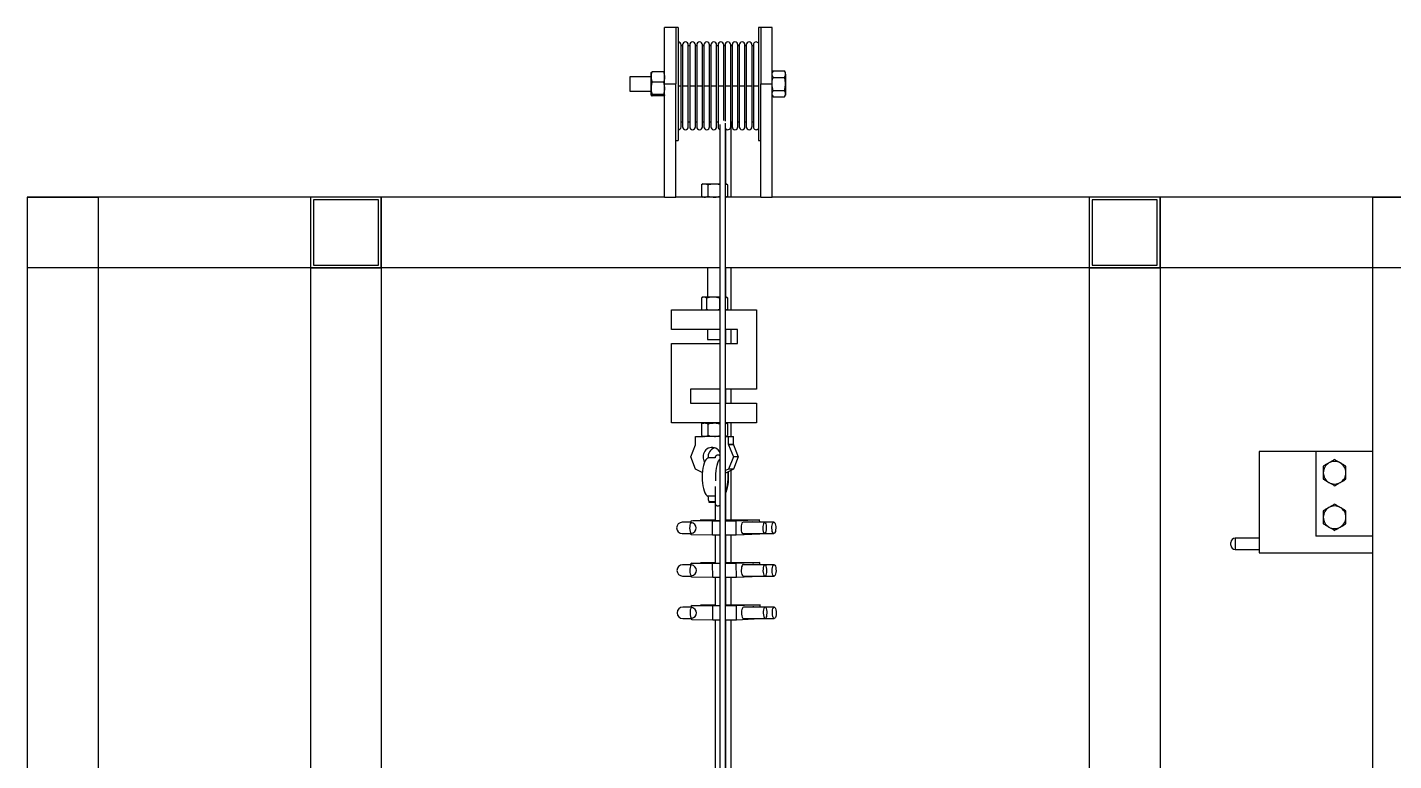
# Model space of a CAD drawing. Header units: millimetres. Extents: x 15 to 415, y 5 to 292.
# Drawn here: x 331.29 to 350.59, y 218.12 to 228.48 of the extents above; entities that cross this region are included whole.
import ezdxf

# ---------------------------------------------------------------- set-up
doc = ezdxf.new("R2010")
doc.units = ezdxf.units.MM

msp = doc.modelspace()

# ---------------------------------------------------------------- linework, layer by layer
at = {"color": 7, "linetype": 'Continuous', "lineweight": 25}
for p, q in [((340.452, 228.483), (340.292, 228.483)), ((340.292, 227.683), (340.292, 228.483)), ((340.486, 228.483), (340.452, 228.483)), ((340.452, 228.483), (340.452, 227.683)), ((340.486, 228.483), (340.486, 226.883)), ((341.652, 228.483), (341.618, 228.483)), ((341.618, 228.483), (341.618, 226.883)), ((341.812, 228.483), (341.652, 228.483)), ((341.652, 228.483), (341.652, 227.683)), ((341.812, 227.683), (341.812, 228.483)), ((340.528, 227.656), (340.528, 228.236)), ((340.548, 228.22), (340.528, 228.22)), ((340.548, 228.236), (340.548, 227.656)), ((340.628, 227.656), (340.628, 228.236)), ((340.648, 228.22), (340.628, 228.22)), ((340.648, 228.236), (340.648, 227.656)), ((340.728, 227.656), (340.728, 228.236)), ((340.748, 228.22), (340.728, 228.22)), ((340.748, 228.236), (340.748, 227.656)), ((340.828, 227.656), (340.828, 228.236)), ((340.848, 228.22), (340.828, 228.22)), ((340.848, 228.236), (340.848, 227.656)), ((340.928, 227.656), (340.928, 228.236)), ((340.948, 228.22), (340.928, 228.22)), ((340.948, 228.236), (340.948, 227.656)), ((341.028, 227.656), (341.028, 228.236)), ((341.048, 228.22), (341.028, 228.22)), ((341.048, 228.236), (341.048, 227.656)), ((341.129, 227.656), (341.129, 228.236)), ((341.148, 228.22), (341.129, 228.22)), ((341.148, 228.236), (341.148, 227.656)), ((341.228, 227.656), (341.228, 228.236)), ((341.248, 228.22), (341.228, 228.22)), ((341.248, 228.236), (341.248, 227.656)), ((341.328, 227.656), (341.328, 228.236)), ((341.348, 228.22), (341.328, 228.22)), ((341.348, 228.236), (341.348, 227.656)), ((341.428, 227.656), (341.428, 228.236)), ((341.448, 228.22), (341.428, 228.22)), ((341.448, 228.236), (341.448, 227.656)), ((341.529, 227.656), (341.529, 228.236)), ((341.548, 228.22), (341.529, 228.22)), ((341.548, 228.236), (341.548, 227.656)), ((340.102, 227.783), (339.802, 227.783)), ((339.802, 227.783), (339.802, 227.583)), ((340.102, 227.78), (340.102, 227.843)), ((340.102, 227.621), (340.102, 227.78)), ((340.278, 227.853), (340.116, 227.853)), ((341.826, 227.868), (341.812, 227.843)), ((341.826, 227.868), (341.988, 227.868)), ((341.826, 227.775), (341.988, 227.775)), ((342.002, 227.843), (341.988, 227.868)), ((342.002, 227.821), (342.002, 227.843)), ((342.002, 227.821), (342.002, 227.682)), ((339.802, 227.583), (340.102, 227.583)), ((340.102, 227.525), (340.102, 227.621)), ((340.278, 227.706), (340.116, 227.706)), ((340.292, 227.683), (340.452, 227.683)), ((340.292, 226.083), (340.292, 227.683)), ((340.452, 226.083), (340.452, 227.683)), ((340.528, 227.076), (340.528, 227.656)), ((340.548, 227.656), (340.548, 227.076)), ((340.628, 227.076), (340.628, 227.656)), ((340.648, 227.656), (340.648, 227.076)), ((340.728, 227.076), (340.728, 227.656)), ((340.748, 227.656), (340.748, 227.076)), ((340.828, 227.076), (340.828, 227.656)), ((340.848, 227.656), (340.848, 227.076)), ((340.928, 227.076), (340.928, 227.656)), ((340.948, 227.656), (340.948, 227.076)), ((341.028, 227.076), (341.028, 227.656)), ((341.048, 227.656), (341.048, 227.076)), ((341.129, 227.166), (341.129, 227.656)), ((341.148, 227.656), (341.148, 227.157)), ((341.228, 227.076), (341.228, 227.656)), ((341.248, 227.656), (341.248, 227.076)), ((341.328, 227.076), (341.328, 227.656)), ((341.348, 227.656), (341.348, 227.076)), ((341.428, 227.076), (341.428, 227.656)), ((341.448, 227.656), (341.448, 227.076)), ((341.529, 227.076), (341.529, 227.656)), ((341.548, 227.656), (341.548, 227.076)), ((341.652, 227.683), (341.812, 227.683)), ((341.652, 226.083), (341.652, 227.683)), ((341.812, 226.083), (341.812, 227.683)), ((341.826, 227.59), (341.988, 227.59)), ((342.002, 227.682), (342.002, 227.544)), ((340.278, 227.536), (340.116, 227.536)), ((340.278, 227.513), (340.116, 227.513)), ((341.812, 227.523), (341.826, 227.499)), ((341.826, 227.499), (341.988, 227.499)), ((341.988, 227.499), (342.002, 227.523)), ((342.002, 227.544), (342.002, 227.523)), ((340.528, 227.146), (340.548, 227.146)), ((340.628, 227.146), (340.648, 227.146)), ((340.728, 227.146), (340.748, 227.146)), ((340.828, 227.146), (340.848, 227.146)), ((340.928, 227.146), (340.948, 227.146)), ((341.028, 227.146), (341.048, 227.146)), ((341.074, 227.109), (341.074, 214.09)), ((341.154, 214.09), (341.154, 227.127)), ((341.156, 227.055), (341.156, 226.273)), ((341.228, 227.146), (341.248, 227.146)), ((341.236, 226.083), (341.236, 227.146)), ((341.328, 227.146), (341.348, 227.146)), ((341.428, 227.146), (341.448, 227.146)), ((341.529, 227.146), (341.548, 227.146)), ((340.452, 226.883), (340.486, 226.883)), ((341.618, 226.883), (341.652, 226.883)), ((340.838, 226.273), (340.813, 226.259)), ((340.813, 226.259), (340.813, 226.098)), ((340.838, 226.273), (340.859, 226.273)), ((340.859, 226.273), (340.998, 226.273)), ((340.906, 226.259), (340.906, 226.098)), ((340.998, 226.273), (341.075, 226.273)), ((341.183, 226.259), (341.158, 226.273)), ((341.183, 226.259), (341.183, 226.098)), ((340.292, 226.083), (331.292, 226.083)), ((331.292, 226.083), (331.292, 225.083)), ((331.292, 226.083), (331.292, 210.085)), ((331.292, 226.083), (332.292, 226.083)), ((332.292, 226.083), (332.292, 210.085)), ((336.292, 226.083), (335.292, 226.083)), ((335.292, 226.083), (335.292, 225.083)), ((335.292, 226.083), (335.292, 214.09)), ((335.332, 226.043), (335.332, 225.123)), ((336.252, 226.043), (335.332, 226.043)), ((336.252, 225.123), (336.252, 226.043)), ((336.292, 225.083), (336.292, 226.083)), ((336.292, 226.083), (336.292, 214.09)), ((340.292, 226.083), (340.452, 226.083)), ((341.074, 226.083), (340.452, 226.083)), ((340.813, 226.098), (340.838, 226.083)), ((341.652, 226.083), (341.154, 226.083)), ((341.158, 226.083), (341.183, 226.098)), ((341.652, 226.083), (341.812, 226.083)), ((351.292, 226.083), (341.812, 226.083)), ((347.292, 226.083), (346.292, 226.083)), ((346.292, 226.083), (346.292, 225.083)), ((346.292, 226.083), (346.292, 214.09)), ((347.252, 226.043), (346.332, 226.043)), ((346.332, 226.043), (346.332, 225.123)), ((347.252, 225.123), (347.252, 226.043)), ((347.292, 225.083), (347.292, 226.083)), ((347.292, 226.083), (347.292, 214.09)), ((350.292, 226.083), (350.292, 210.085)), ((350.292, 226.083), (351.292, 226.083)), ((341.074, 225.083), (331.292, 225.083)), ((335.292, 225.083), (336.292, 225.083)), ((335.332, 225.123), (336.252, 225.123)), ((340.898, 225.083), (340.898, 224.674)), ((351.292, 225.083), (341.154, 225.083)), ((341.156, 225.083), (341.156, 224.674)), ((341.236, 224.492), (341.236, 225.083)), ((346.292, 225.083), (347.292, 225.083)), ((346.332, 225.123), (347.252, 225.123)), ((340.815, 224.66), (340.815, 224.498)), ((340.838, 224.674), (340.825, 224.666)), ((340.838, 224.674), (340.85, 224.674)), ((340.85, 224.674), (340.977, 224.674)), ((340.885, 224.66), (340.885, 224.498)), ((340.977, 224.674), (341.075, 224.674)), ((341.069, 224.66), (341.074, 224.662)), ((341.069, 224.66), (341.069, 224.498)), ((341.154, 224.669), (341.181, 224.66)), ((341.171, 224.666), (341.158, 224.674)), ((341.181, 224.66), (341.171, 224.666)), ((341.181, 224.66), (341.181, 224.498)), ((340.392, 224.213), (340.392, 224.492)), ((340.392, 224.492), (341.074, 224.492)), ((340.815, 224.498), (340.825, 224.492)), ((340.875, 224.492), (340.885, 224.498)), ((340.885, 224.498), (340.913, 224.492)), ((341.042, 224.492), (341.069, 224.498)), ((341.069, 224.498), (341.074, 224.496)), ((341.154, 224.492), (341.592, 224.492)), ((341.161, 224.492), (341.181, 224.498)), ((341.181, 224.498), (341.171, 224.492)), ((341.592, 224.492), (341.592, 223.371)), ((341.074, 224.213), (340.392, 224.213)), ((340.898, 224.213), (340.898, 224.073)), ((340.898, 224.073), (341.074, 224.073)), ((341.323, 224.213), (341.154, 224.213)), ((341.156, 224.213), (341.156, 224.013)), ((341.236, 224.013), (341.236, 224.213)), ((341.323, 224.013), (341.323, 224.213)), ((340.392, 222.892), (340.392, 224.013)), ((340.392, 224.013), (341.074, 224.013)), ((341.154, 224.013), (341.323, 224.013)), ((341.074, 223.371), (340.661, 223.371)), ((340.661, 223.371), (340.661, 223.171)), ((341.592, 223.371), (341.154, 223.371)), ((341.156, 223.371), (341.156, 223.171)), ((341.236, 223.171), (341.236, 223.371)), ((340.661, 223.171), (341.074, 223.171)), ((341.154, 223.171), (341.592, 223.171)), ((341.592, 223.171), (341.592, 222.892)), ((341.074, 222.892), (340.392, 222.892)), ((340.838, 222.892), (340.813, 222.878)), ((340.813, 222.878), (340.813, 222.716)), ((340.906, 222.878), (340.906, 222.716)), ((341.592, 222.892), (341.154, 222.892)), ((341.183, 222.878), (341.158, 222.892)), ((341.183, 222.878), (341.183, 222.716)), ((341.236, 222.702), (341.236, 222.892)), ((340.662, 222.413), (340.73, 222.584)), ((340.73, 222.584), (340.731, 222.585)), ((340.731, 222.702), (340.845, 222.702)), ((340.731, 222.585), (340.731, 222.702)), ((340.813, 222.716), (340.838, 222.702)), ((340.859, 222.702), (340.845, 222.702)), ((340.998, 222.702), (340.859, 222.702)), ((341.075, 222.702), (340.998, 222.702)), ((341.154, 222.702), (341.195, 222.702)), ((341.158, 222.702), (341.183, 222.716)), ((341.195, 222.586), (341.195, 222.702)), ((341.195, 222.702), (341.265, 222.702)), ((341.195, 222.586), (341.198, 222.584)), ((341.265, 222.586), (341.195, 222.586)), ((341.198, 222.584), (341.266, 222.413)), ((341.267, 222.584), (341.198, 222.584)), ((341.265, 222.586), (341.265, 222.702)), ((341.265, 222.586), (341.267, 222.584)), ((341.267, 222.584), (341.335, 222.413)), ((340.73, 222.241), (340.662, 222.413)), ((341.006, 222.398), (340.917, 222.398)), ((341.006, 222.399), (341.006, 222.398)), ((341.266, 222.413), (341.198, 222.241)), ((341.335, 222.413), (341.266, 222.413)), ((341.335, 222.413), (341.267, 222.241)), ((349.492, 222.49), (348.692, 222.49)), ((348.692, 222.49), (348.692, 221.058)), ((350.292, 222.49), (349.492, 222.49)), ((349.492, 222.49), (349.492, 221.29)), ((340.826, 222.192), (340.73, 222.241)), ((341.198, 222.241), (341.154, 222.219)), ((341.267, 222.241), (341.154, 222.184)), ((341.267, 222.241), (341.198, 222.241)), ((341.236, 221.521), (341.236, 222.225)), ((341.006, 221.996), (341.006, 221.759)), ((341.006, 221.859), (340.906, 221.859)), ((341.006, 221.779), (340.917, 221.779)), ((340.92, 221.773), (341.006, 221.773)), ((341.156, 221.904), (341.156, 221.521)), ((341.007, 221.756), (341.007, 221.512)), ((340.668, 221.489), (340.544, 221.489)), ((340.668, 221.51), (340.691, 221.512)), ((340.968, 221.506), (340.668, 221.51)), ((340.668, 221.486), (340.668, 221.51)), ((340.691, 221.512), (341.074, 221.512)), ((340.796, 221.517), (340.819, 221.518)), ((341.007, 221.517), (340.796, 221.517)), ((340.796, 221.512), (340.796, 221.517)), ((340.819, 221.518), (341.007, 221.519)), ((340.969, 221.306), (340.968, 221.506)), ((341.074, 221.506), (340.968, 221.506)), ((341.154, 221.521), (341.301, 221.522)), ((341.154, 221.513), (341.228, 221.517)), ((341.228, 221.517), (341.154, 221.517)), ((341.303, 221.506), (341.154, 221.506)), ((341.301, 221.522), (341.636, 221.522)), ((341.636, 221.522), (341.303, 221.506)), ((341.304, 221.306), (341.303, 221.506)), ((341.708, 221.489), (341.401, 221.489)), ((341.637, 221.489), (341.636, 221.522)), ((341.837, 221.489), (341.708, 221.489)), ((340.544, 221.329), (340.669, 221.329)), ((340.669, 221.311), (340.669, 221.331)), ((340.969, 221.306), (340.669, 221.311)), ((341.074, 221.306), (340.969, 221.306)), ((341.007, 221.306), (341.007, 220.911)), ((341.304, 221.306), (341.154, 221.306)), ((341.156, 221.306), (341.156, 220.921)), ((341.236, 220.921), (341.236, 221.306)), ((341.637, 221.322), (341.304, 221.306)), ((341.401, 221.329), (341.708, 221.329)), ((341.637, 221.322), (341.637, 221.329)), ((341.708, 221.329), (341.837, 221.329)), ((348.292, 221.184), (348.292, 221.202)), ((348.292, 221.166), (348.292, 221.184)), ((348.692, 221.262), (348.352, 221.262)), ((350.292, 221.29), (349.492, 221.29)), ((348.352, 221.106), (348.692, 221.106)), ((348.692, 221.058), (350.292, 221.058)), ((340.671, 220.889), (340.548, 220.889)), ((340.671, 220.911), (340.695, 220.912)), ((340.971, 220.906), (340.671, 220.911)), ((340.671, 220.886), (340.671, 220.911)), ((340.695, 220.912), (341.007, 220.912)), ((340.799, 220.917), (340.823, 220.918)), ((341.007, 220.917), (340.799, 220.917)), ((340.799, 220.912), (340.799, 220.917)), ((340.823, 220.918), (341.007, 220.919)), ((340.973, 220.706), (340.971, 220.906)), ((341.074, 220.906), (340.971, 220.906)), ((341.154, 220.921), (341.305, 220.922)), ((341.154, 220.913), (341.232, 220.917)), ((341.232, 220.917), (341.154, 220.917)), ((341.306, 220.906), (341.154, 220.906)), ((341.305, 220.922), (341.64, 220.922)), ((341.64, 220.922), (341.306, 220.906)), ((341.308, 220.706), (341.306, 220.906)), ((341.711, 220.889), (341.404, 220.889)), ((341.64, 220.889), (341.64, 220.922)), ((341.84, 220.889), (341.711, 220.889)), ((340.548, 220.729), (340.672, 220.729)), ((340.672, 220.711), (340.672, 220.731)), ((340.973, 220.706), (340.672, 220.711)), ((341.074, 220.706), (340.973, 220.706)), ((341.007, 220.706), (341.007, 220.308)), ((341.308, 220.706), (341.154, 220.706)), ((341.156, 220.706), (341.156, 220.321)), ((341.236, 220.321), (341.236, 220.706)), ((341.641, 220.722), (341.308, 220.706)), ((341.404, 220.729), (341.711, 220.729)), ((341.641, 220.722), (341.641, 220.729)), ((341.711, 220.729), (341.84, 220.729)), ((340.675, 220.289), (340.551, 220.289)), ((340.675, 220.311), (340.698, 220.312)), ((340.975, 220.306), (340.675, 220.311)), ((340.675, 220.287), (340.675, 220.311)), ((340.698, 220.312), (341.007, 220.312)), ((340.803, 220.317), (340.826, 220.318)), ((341.007, 220.317), (340.803, 220.317)), ((340.803, 220.312), (340.803, 220.317)), ((340.826, 220.318), (341.007, 220.319)), ((340.976, 220.106), (340.975, 220.306)), ((341.074, 220.306), (340.975, 220.306)), ((341.154, 220.321), (341.308, 220.322)), ((341.154, 220.313), (341.235, 220.317)), ((341.235, 220.317), (341.154, 220.317)), ((341.31, 220.306), (341.154, 220.306)), ((341.308, 220.322), (341.643, 220.322)), ((341.643, 220.322), (341.31, 220.306)), ((341.311, 220.106), (341.31, 220.306)), ((341.715, 220.289), (341.408, 220.289)), ((341.643, 220.289), (341.643, 220.322)), ((341.843, 220.289), (341.715, 220.289)), ((340.551, 220.129), (340.676, 220.129)), ((340.676, 220.111), (340.676, 220.131)), ((340.976, 220.106), (340.676, 220.111)), ((341.074, 220.106), (340.976, 220.106)), ((341.007, 220.106), (341.007, 214.09)), ((341.311, 220.106), (341.154, 220.106)), ((341.156, 220.106), (341.156, 214.434)), ((341.236, 214.434), (341.236, 220.106)), ((341.644, 220.122), (341.311, 220.106)), ((341.408, 220.129), (341.715, 220.129)), ((341.644, 220.122), (341.644, 220.129)), ((341.715, 220.129), (341.843, 220.129))]:
    msp.add_line(p, q, dxfattribs=at)
at = {"color": 8, "linetype": 'Continuous', "lineweight": 25}
for p, q in [((340.486, 227.656), (340.528, 227.656)), ((340.548, 227.656), (340.628, 227.656)), ((340.648, 227.656), (340.728, 227.656)), ((340.748, 227.656), (340.828, 227.656)), ((340.848, 227.656), (340.928, 227.656)), ((340.948, 227.656), (341.028, 227.656)), ((341.048, 227.656), (341.129, 227.656)), ((341.148, 227.656), (341.228, 227.656)), ((341.248, 227.656), (341.328, 227.656)), ((341.348, 227.656), (341.428, 227.656)), ((341.448, 227.656), (341.529, 227.656)), ((341.548, 227.656), (341.618, 227.656)), ((348.352, 221.262), (348.352, 221.184)), ((348.352, 221.184), (348.352, 221.106))]:
    msp.add_line(p, q, dxfattribs=at)
at = {"color": 7, "linetype": 'Continuous', "lineweight": 25, "flags": 128}
for points in [[(340.917, 222.398), (340.906, 222.396), (340.892, 222.387), (340.877, 222.372), (340.864, 222.351), (340.852, 222.323), (340.842, 222.291), (340.834, 222.254), (340.828, 222.214), (340.824, 222.171), (340.823, 222.128), (340.824, 222.084), (340.828, 222.042), (340.834, 222.002), (340.842, 221.965), (340.852, 221.932), (340.864, 221.905), (340.877, 221.883), (340.891, 221.868), (340.906, 221.859)], [(341.073, 222.382), (341.065, 222.372), (341.052, 222.351), (341.04, 222.323), (341.03, 222.291), (341.022, 222.254), (341.016, 222.214), (341.012, 222.171), (341.011, 222.128), (341.012, 222.084), (341.013, 222.072)], [(341.154, 221.898), (341.163, 221.915), (341.174, 221.945), (341.183, 221.979), (341.19, 222.018), (341.195, 222.059), (341.198, 222.102), (341.198, 222.145), (341.196, 222.188), (341.195, 222.204)], [(341.4, 221.489), (341.392, 221.485), (341.385, 221.474), (341.379, 221.458), (341.375, 221.437), (341.373, 221.413), (341.374, 221.39), (341.377, 221.368), (341.382, 221.349), (341.389, 221.336), (341.397, 221.329), (341.401, 221.329)], [(341.539, 221.495), (341.531, 221.491), (341.529, 221.489)], [(341.551, 221.489), (341.548, 221.492), (341.539, 221.495)], [(341.708, 221.329), (341.716, 221.332), (341.723, 221.343), (341.729, 221.359), (341.734, 221.38), (341.735, 221.403), (341.735, 221.427), (341.732, 221.449), (341.727, 221.467), (341.72, 221.481), (341.712, 221.488), (341.704, 221.488), (341.696, 221.481), (341.689, 221.467), (341.684, 221.449), (341.681, 221.427), (341.68, 221.403), (341.682, 221.38), (341.686, 221.359), (341.692, 221.343), (341.7, 221.332), (341.708, 221.329)], [(341.837, 221.329), (341.828, 221.332), (341.821, 221.343), (341.815, 221.359), (341.811, 221.38), (341.809, 221.403), (341.809, 221.427), (341.812, 221.449), (341.818, 221.467), (341.824, 221.481), (341.832, 221.488), (341.841, 221.488), (341.849, 221.481), (341.855, 221.467), (341.861, 221.449), (341.864, 221.427), (341.864, 221.403), (341.862, 221.38), (341.858, 221.359), (341.852, 221.343), (341.845, 221.332), (341.837, 221.329)], [(341.404, 220.889), (341.396, 220.885), (341.388, 220.874), (341.382, 220.858), (341.378, 220.837), (341.376, 220.814), (341.377, 220.79), (341.38, 220.768), (341.386, 220.749), (341.393, 220.736), (341.401, 220.73), (341.404, 220.729)], [(341.543, 220.895), (341.535, 220.891), (341.532, 220.889)], [(341.554, 220.889), (341.551, 220.892), (341.543, 220.895)], [(341.711, 220.729), (341.719, 220.732), (341.727, 220.743), (341.733, 220.759), (341.737, 220.78), (341.739, 220.803), (341.738, 220.827), (341.735, 220.849), (341.73, 220.867), (341.723, 220.881), (341.715, 220.888), (341.707, 220.888), (341.699, 220.881), (341.692, 220.867), (341.687, 220.849), (341.684, 220.827), (341.683, 220.803), (341.685, 220.78), (341.689, 220.759), (341.695, 220.743), (341.703, 220.732), (341.711, 220.729)], [(341.84, 220.729), (341.832, 220.732), (341.824, 220.743), (341.818, 220.759), (341.814, 220.78), (341.812, 220.803), (341.813, 220.827), (341.816, 220.849), (341.821, 220.867), (341.828, 220.881), (341.836, 220.888), (341.844, 220.888), (341.852, 220.881), (341.859, 220.867), (341.864, 220.849), (341.867, 220.827), (341.868, 220.803), (341.866, 220.78), (341.862, 220.759), (341.856, 220.743), (341.848, 220.732), (341.84, 220.729)], [(341.407, 220.289), (341.399, 220.285), (341.392, 220.274), (341.386, 220.258), (341.382, 220.237), (341.38, 220.214), (341.381, 220.19), (341.384, 220.168), (341.389, 220.149), (341.396, 220.136), (341.404, 220.13), (341.408, 220.129)], [(341.546, 220.295), (341.538, 220.292), (341.536, 220.289)], [(341.558, 220.289), (341.554, 220.292), (341.546, 220.295)], [(341.715, 220.129), (341.723, 220.132), (341.73, 220.143), (341.736, 220.159), (341.74, 220.18), (341.742, 220.203), (341.742, 220.227), (341.739, 220.249), (341.733, 220.268), (341.727, 220.281), (341.719, 220.288), (341.71, 220.288), (341.702, 220.281), (341.696, 220.268), (341.69, 220.249), (341.687, 220.227), (341.687, 220.203), (341.689, 220.18), (341.693, 220.159), (341.699, 220.143), (341.706, 220.132), (341.715, 220.129)], [(341.843, 220.129), (341.835, 220.132), (341.828, 220.143), (341.822, 220.159), (341.817, 220.18), (341.816, 220.203), (341.816, 220.227), (341.819, 220.249), (341.824, 220.268), (341.831, 220.281), (341.839, 220.288), (341.848, 220.288), (341.855, 220.281), (341.862, 220.268), (341.867, 220.249), (341.87, 220.227), (341.871, 220.203), (341.869, 220.18), (341.865, 220.159), (341.859, 220.143), (341.852, 220.132), (341.843, 220.129)]]:
    msp.add_lwpolyline(points, dxfattribs=at)
at = {"color": 8, "linetype": 'Continuous', "lineweight": 25, "flags": 128}
for points in [[(340.668, 221.486), (340.663, 221.481), (340.656, 221.467), (340.651, 221.449), (340.648, 221.427), (340.647, 221.403), (340.649, 221.38), (340.653, 221.359), (340.659, 221.343), (340.666, 221.332), (340.669, 221.331)], [(340.671, 220.886), (340.666, 220.881), (340.659, 220.867), (340.654, 220.849), (340.651, 220.827), (340.65, 220.803), (340.652, 220.78), (340.656, 220.759), (340.662, 220.743), (340.67, 220.732), (340.672, 220.731)], [(340.675, 220.287), (340.669, 220.281), (340.663, 220.268), (340.657, 220.249), (340.654, 220.227), (340.654, 220.203), (340.656, 220.18), (340.66, 220.159), (340.666, 220.143), (340.673, 220.132), (340.676, 220.131)]]:
    msp.add_lwpolyline(points, dxfattribs=at)
at = {"color": 7, "linetype": 'Continuous', "lineweight": 25}
for centre, radius, start, end in [((340.488, 228.236), 0.04, 0, 93.7374), ((340.588, 228.236), 0.04, 0, 180), ((340.688, 228.236), 0.04, 0, 180), ((340.788, 228.236), 0.04, 0, 180), ((340.888, 228.236), 0.04, 0, 180), ((340.988, 228.236), 0.04, 0, 180), ((341.088, 228.236), 0.04, 0, 180), ((341.188, 228.236), 0.04, 0, 180), ((341.288, 228.236), 0.04, 0, 180), ((341.388, 228.236), 0.04, 0, 180), ((341.488, 228.236), 0.04, 0, 180), ((341.588, 228.236), 0.04, 42.4652, 180), ((340.488, 227.076), 0.04, 266.2626, 0), ((340.588, 227.076), 0.04, 180, 0), ((340.688, 227.076), 0.04, 180, 0), ((340.788, 227.076), 0.04, 180, 0), ((340.888, 227.076), 0.04, 180, 0), ((340.988, 227.076), 0.04, 180, 0), ((341.088, 227.076), 0.04, 180, 248.0243), ((341.188, 227.076), 0.04, 207.8493, 0), ((341.288, 227.076), 0.04, 180, 0), ((341.388, 227.076), 0.04, 180, 0), ((341.488, 227.076), 0.04, 180, 0), ((341.588, 227.076), 0.04, 180, 317.5348), ((340.963, 222.421), 0.125, 25.2633, 183.639), ((341.041, 222.415), 0.133, 108.4157, 187.8877), ((340.978, 222.412), 0.14, 179.8549, 211.3992), ((341.046, 222.399), 0.04, 46.6708, 180), ((349.758, 222.189), 0.16, 60, 120), ((340.643, 222.125), 0.55, 338.2757, 7.9092), ((349.758, 222.189), 0.16, 120, 180), ((349.758, 222.189), 0.16, 180, 240), ((349.758, 222.189), 0.16, 0, 60), ((349.758, 222.189), 0.16, 300, 0), ((349.758, 222.189), 0.16, 240, 300), ((341.046, 221.759), 0.04, 180, 313.7757), ((349.758, 221.559), 0.16, 120, 180), ((349.758, 221.559), 0.16, 60, 120), ((349.758, 221.559), 0.16, 0, 60), ((340.544, 221.409), 0.08, 90, 270), ((349.758, 221.559), 0.16, 180, 240), ((349.758, 221.559), 0.16, 240, 300), ((349.758, 221.559), 0.16, 300, 0), ((348.352, 221.202), 0.06, 90, 180), ((348.352, 221.166), 0.06, 180, 270), ((340.548, 220.809), 0.08, 90, 270), ((340.551, 220.209), 0.08, 90, 270)]:
    msp.add_arc(centre, radius, start, end, dxfattribs=at)
for centre in [(340.648, 221.409), (340.651, 220.809), (340.654, 220.209)]:
    msp.add_ellipse(centre, major_axis=(0.0916, -0.007), ratio=0.869768, start_param=5.012585, end_param=7.697078, dxfattribs=at)
for points, knots in [([(340.116, 227.853), (340.112, 227.842), (340.104, 227.817), (340.103, 227.792), (340.102, 227.78)], [0, 0, 0, 0, 0.495471, 1, 1, 1, 1]), ([(340.102, 227.842), (340.102, 227.842), (340.102, 227.844), (340.105, 227.848), (340.113, 227.852), (340.116, 227.853)], [0, 0, 0, 0, 0.070096, 0.530801, 1, 1, 1, 1]), ([(340.102, 227.78), (340.102, 227.778), (340.102, 227.765), (340.105, 227.74), (340.113, 227.717), (340.116, 227.706)], [0, 0, 0, 0, 0.070057, 0.530791, 1, 1, 1, 1]), ([(340.278, 227.853), (340.282, 227.842), (340.29, 227.817), (340.291, 227.792), (340.292, 227.78)], [0, 0, 0, 0, 0.495471, 1, 1, 1, 1]), ([(340.292, 227.842), (340.292, 227.842), (340.292, 227.844), (340.289, 227.848), (340.281, 227.852), (340.278, 227.853)], [0, 0, 0, 0, 0.070096, 0.53081, 1, 1, 1, 1]), ([(340.292, 227.78), (340.292, 227.778), (340.292, 227.765), (340.289, 227.74), (340.281, 227.717), (340.278, 227.706)], [0, 0, 0, 0, 0.070058, 0.5308, 1, 1, 1, 1]), ([(341.812, 227.821), (341.812, 227.822), (341.812, 227.831), (341.815, 227.847), (341.823, 227.861), (341.826, 227.868)], [0, 0, 0, 0, 0.070105, 0.530797, 1, 1, 1, 1]), ([(341.826, 227.775), (341.822, 227.782), (341.814, 227.798), (341.813, 227.813), (341.812, 227.821)], [0, 0, 0, 0, 0.495437, 1, 1, 1, 1]), ([(341.812, 227.682), (341.812, 227.691), (341.813, 227.722), (341.821, 227.752), (341.826, 227.775)], [0, 0, 0, 0, 0.268637, 1, 1, 1, 1]), ([(342.002, 227.821), (342.002, 227.822), (342.002, 227.831), (341.999, 227.847), (341.991, 227.861), (341.988, 227.868)], [0, 0, 0, 0, 0.070104, 0.530797, 1, 1, 1, 1]), ([(341.988, 227.775), (341.992, 227.782), (342, 227.798), (342.001, 227.813), (342.002, 227.821)], [0, 0, 0, 0, 0.495441, 1, 1, 1, 1]), ([(342.002, 227.682), (342.002, 227.691), (342.001, 227.722), (341.993, 227.752), (341.988, 227.775)], [0, 0, 0, 0, 0.268634, 1, 1, 1, 1]), ([(340.116, 227.706), (340.114, 227.699), (340.106, 227.671), (340.104, 227.642), (340.102, 227.621)], [0, 0, 0, 0, 0.257565, 1, 1, 1, 1]), ([(340.102, 227.621), (340.102, 227.613), (340.103, 227.585), (340.111, 227.556), (340.116, 227.536)], [0, 0, 0, 0, 0.268585, 1, 1, 1, 1]), ([(340.278, 227.706), (340.28, 227.699), (340.288, 227.671), (340.29, 227.642), (340.292, 227.621)], [0, 0, 0, 0, 0.257565, 1, 1, 1, 1]), ([(340.292, 227.621), (340.292, 227.613), (340.291, 227.585), (340.283, 227.556), (340.278, 227.536)], [0, 0, 0, 0, 0.268585, 1, 1, 1, 1]), ([(341.826, 227.59), (341.824, 227.598), (341.816, 227.628), (341.814, 227.659), (341.812, 227.682)], [0, 0, 0, 0, 0.257579, 1, 1, 1, 1]), ([(341.812, 227.544), (341.812, 227.545), (341.812, 227.553), (341.815, 227.569), (341.823, 227.583), (341.826, 227.59)], [0, 0, 0, 0, 0.070087, 0.530785, 1, 1, 1, 1]), ([(341.988, 227.59), (341.99, 227.598), (341.998, 227.628), (342, 227.659), (342.002, 227.682)], [0, 0, 0, 0, 0.257582, 1, 1, 1, 1]), ([(342.002, 227.544), (342.002, 227.545), (342.002, 227.553), (341.999, 227.569), (341.991, 227.583), (341.988, 227.59)], [0, 0, 0, 0, 0.070086, 0.530784, 1, 1, 1, 1]), ([(340.116, 227.536), (340.112, 227.534), (340.104, 227.53), (340.103, 227.526), (340.102, 227.525)], [0, 0, 0, 0, 0.495462, 1, 1, 1, 1]), ([(340.102, 227.525), (340.102, 227.524), (340.102, 227.522), (340.105, 227.518), (340.113, 227.515), (340.116, 227.513)], [0, 0, 0, 0, 0.070083, 0.530801, 1, 1, 1, 1]), ([(340.278, 227.536), (340.282, 227.534), (340.29, 227.53), (340.291, 227.526), (340.292, 227.525)], [0, 0, 0, 0, 0.495462, 1, 1, 1, 1]), ([(340.292, 227.525), (340.292, 227.524), (340.292, 227.522), (340.289, 227.518), (340.281, 227.515), (340.278, 227.513)], [0, 0, 0, 0, 0.070084, 0.530809, 1, 1, 1, 1]), ([(341.826, 227.499), (341.822, 227.506), (341.814, 227.521), (341.813, 227.536), (341.812, 227.544)], [0, 0, 0, 0, 0.495444, 1, 1, 1, 1]), ([(341.988, 227.499), (341.992, 227.506), (342, 227.521), (342.001, 227.536), (342.002, 227.544)], [0, 0, 0, 0, 0.495448, 1, 1, 1, 1]), ([(340.813, 226.259), (340.821, 226.263), (340.836, 226.271), (340.852, 226.273), (340.859, 226.273)], [0, 0, 0, 0, 0.495503, 1, 1, 1, 1]), ([(340.859, 226.273), (340.861, 226.273), (340.869, 226.273), (340.884, 226.27), (340.899, 226.263), (340.906, 226.259)], [0, 0, 0, 0, 0.070118, 0.530851, 1, 1, 1, 1]), ([(340.906, 226.259), (340.913, 226.261), (340.943, 226.27), (340.975, 226.272), (340.998, 226.273)], [0, 0, 0, 0, 0.257575, 1, 1, 1, 1]), ([(340.998, 226.273), (341.006, 226.273), (341.032, 226.273), (341.057, 226.266), (341.074, 226.262)], [0, 0, 0, 0, 0.328685, 1, 1, 1, 1]), ([(341.154, 226.27), (341.156, 226.27), (341.166, 226.268), (341.176, 226.263), (341.183, 226.259)], [0, 0, 0, 0, 0.261564, 1, 1, 1, 1]), ([(340.813, 226.098), (340.821, 226.094), (340.836, 226.086), (340.852, 226.084), (340.859, 226.083)], [0, 0, 0, 0, 0.495492, 1, 1, 1, 1]), ([(340.859, 226.083), (340.861, 226.083), (340.869, 226.083), (340.884, 226.087), (340.899, 226.094), (340.906, 226.098)], [0, 0, 0, 0, 0.070119, 0.530864, 1, 1, 1, 1]), ([(340.906, 226.098), (340.913, 226.095), (340.943, 226.087), (340.975, 226.085), (340.998, 226.083)], [0, 0, 0, 0, 0.257556, 1, 1, 1, 1]), ([(340.998, 226.083), (341.006, 226.083), (341.032, 226.084), (341.057, 226.09), (341.074, 226.094)], [0, 0, 0, 0, 0.328685, 1, 1, 1, 1]), ([(341.154, 226.086), (341.156, 226.087), (341.166, 226.088), (341.176, 226.094), (341.183, 226.098)], [0, 0, 0, 0, 0.261573, 1, 1, 1, 1]), ([(340.815, 224.66), (340.821, 224.664), (340.832, 224.672), (340.844, 224.673), (340.85, 224.674)], [0, 0, 0, 0, 0.4954629, 1, 1, 1, 1]), ([(340.85, 224.674), (340.851, 224.674), (340.857, 224.674), (340.869, 224.671), (340.88, 224.664), (340.885, 224.66)], [0, 0, 0, 0, 0.070089, 0.530784, 1, 1, 1, 1]), ([(340.885, 224.66), (340.9, 224.664), (340.93, 224.672), (340.961, 224.673), (340.977, 224.674)], [0, 0, 0, 0, 0.495532, 1, 1, 1, 1]), ([(340.977, 224.674), (340.979, 224.674), (340.996, 224.674), (341.027, 224.671), (341.054, 224.664), (341.069, 224.66)], [0, 0, 0, 0, 0.070106, 0.530786, 1, 1, 1, 1]), ([(340.813, 222.878), (340.821, 222.882), (340.836, 222.89), (340.852, 222.891), (340.859, 222.892)], [0, 0, 0, 0, 0.495487, 1, 1, 1, 1]), ([(340.859, 222.892), (340.861, 222.892), (340.869, 222.892), (340.884, 222.889), (340.899, 222.881), (340.906, 222.878)], [0, 0, 0, 0, 0.070118, 0.530851, 1, 1, 1, 1]), ([(340.906, 222.878), (340.913, 222.88), (340.943, 222.888), (340.975, 222.89), (340.998, 222.892)], [0, 0, 0, 0, 0.257575, 1, 1, 1, 1]), ([(340.998, 222.892), (341.006, 222.892), (341.032, 222.891), (341.057, 222.885), (341.074, 222.881)], [0, 0, 0, 0, 0.328685, 1, 1, 1, 1]), ([(341.154, 222.889), (341.156, 222.889), (341.166, 222.887), (341.176, 222.882), (341.183, 222.878)], [0, 0, 0, 0, 0.261564, 1, 1, 1, 1]), ([(340.813, 222.716), (340.821, 222.712), (340.836, 222.704), (340.852, 222.703), (340.859, 222.702)], [0, 0, 0, 0, 0.495492, 1, 1, 1, 1]), ([(340.859, 222.702), (340.861, 222.702), (340.869, 222.702), (340.884, 222.705), (340.899, 222.713), (340.906, 222.716)], [0, 0, 0, 0, 0.070118, 0.530847, 1, 1, 1, 1]), ([(340.906, 222.716), (340.913, 222.714), (340.943, 222.706), (340.975, 222.704), (340.998, 222.702)], [0, 0, 0, 0, 0.257556, 1, 1, 1, 1]), ([(340.998, 222.702), (341.006, 222.702), (341.032, 222.703), (341.057, 222.709), (341.074, 222.713)], [0, 0, 0, 0, 0.328685, 1, 1, 1, 1]), ([(341.154, 222.705), (341.156, 222.705), (341.166, 222.707), (341.176, 222.712), (341.183, 222.716)], [0, 0, 0, 0, 0.261552, 1, 1, 1, 1]), ([(349.758, 222.374), (349.745, 222.367), (349.719, 222.351), (349.692, 222.336), (349.678, 222.328)], [0, 0, 0, 0, 0.495468, 1, 1, 1, 1]), ([(349.838, 222.328), (349.837, 222.329), (349.822, 222.337), (349.795, 222.353), (349.771, 222.367), (349.758, 222.374)], [0, 0, 0, 0, 0.070026, 0.530735, 1, 1, 1, 1]), ([(349.678, 222.328), (349.677, 222.327), (349.662, 222.319), (349.635, 222.303), (349.611, 222.289), (349.598, 222.282)], [0, 0, 0, 0, 0.070026, 0.530822, 1, 1, 1, 1]), ([(349.598, 222.282), (349.598, 222.258), (349.598, 222.227), (349.598, 222.196), (349.598, 222.189)], [0, 0, 0, 0, 0.785618, 1, 1, 1, 1]), ([(349.598, 222.189), (349.598, 222.164), (349.598, 222.133), (349.598, 222.103), (349.598, 222.097)], [0, 0, 0, 0, 0.811299, 1, 1, 1, 1]), ([(349.918, 222.282), (349.905, 222.289), (349.879, 222.304), (349.852, 222.32), (349.838, 222.328)], [0, 0, 0, 0, 0.495468, 1, 1, 1, 1]), ([(349.918, 222.189), (349.918, 222.196), (349.918, 222.227), (349.918, 222.258), (349.918, 222.282)], [0, 0, 0, 0, 0.214382, 1, 1, 1, 1]), ([(349.918, 222.097), (349.918, 222.103), (349.918, 222.133), (349.918, 222.164), (349.918, 222.189)], [0, 0, 0, 0, 0.188701, 1, 1, 1, 1]), ([(349.598, 222.097), (349.611, 222.089), (349.638, 222.074), (349.665, 222.059), (349.678, 222.051)], [0, 0, 0, 0, 0.495424, 1, 1, 1, 1]), ([(349.678, 222.051), (349.68, 222.05), (349.695, 222.041), (349.722, 222.026), (349.746, 222.012), (349.758, 222.005)], [0, 0, 0, 0, 0.070108, 0.530776, 1, 1, 1, 1]), ([(349.758, 222.005), (349.771, 222.012), (349.798, 222.027), (349.825, 222.043), (349.838, 222.051)], [0, 0, 0, 0, 0.495511, 1, 1, 1, 1]), ([(349.838, 222.051), (349.84, 222.052), (349.855, 222.06), (349.882, 222.076), (349.906, 222.09), (349.918, 222.097)], [0, 0, 0, 0, 0.070108, 0.530776, 1, 1, 1, 1]), ([(340.906, 221.859), (340.907, 221.843), (340.908, 221.813), (340.914, 221.789), (340.917, 221.779)], [0, 0, 0, 0, 0.551519, 1, 1, 1, 1]), ([(340.917, 221.779), (340.917, 221.778), (340.918, 221.776), (340.919, 221.774), (340.919, 221.773), (340.92, 221.773), (340.92, 221.773)], [0, 0, 0, 0, 0.336577, 0.621293, 0.875017, 1, 1, 1, 1]), ([(349.678, 221.698), (349.677, 221.696), (349.662, 221.688), (349.635, 221.673), (349.611, 221.658), (349.598, 221.651)], [0, 0, 0, 0, 0.070077, 0.530822, 1, 1, 1, 1]), ([(349.598, 221.651), (349.598, 221.627), (349.598, 221.597), (349.598, 221.566), (349.598, 221.559)], [0, 0, 0, 0, 0.785618, 1, 1, 1, 1]), ([(349.758, 221.744), (349.745, 221.736), (349.719, 221.721), (349.692, 221.705), (349.678, 221.698)], [0, 0, 0, 0, 0.495468, 1, 1, 1, 1]), ([(349.838, 221.698), (349.837, 221.699), (349.822, 221.707), (349.795, 221.723), (349.771, 221.737), (349.758, 221.744)], [0, 0, 0, 0, 0.070026, 0.530735, 1, 1, 1, 1]), ([(349.918, 221.651), (349.905, 221.659), (349.879, 221.674), (349.852, 221.69), (349.838, 221.698)], [0, 0, 0, 0, 0.495468, 1, 1, 1, 1]), ([(349.918, 221.559), (349.918, 221.566), (349.918, 221.597), (349.918, 221.627), (349.918, 221.651)], [0, 0, 0, 0, 0.214382, 1, 1, 1, 1]), ([(349.598, 221.559), (349.598, 221.534), (349.598, 221.502), (349.598, 221.472), (349.598, 221.467)], [0, 0, 0, 0, 0.811299, 1, 1, 1, 1]), ([(349.598, 221.467), (349.611, 221.459), (349.638, 221.444), (349.665, 221.428), (349.678, 221.42)], [0, 0, 0, 0, 0.495424, 1, 1, 1, 1]), ([(349.678, 221.42), (349.68, 221.419), (349.695, 221.411), (349.722, 221.395), (349.746, 221.381), (349.758, 221.374)], [0, 0, 0, 0, 0.070159, 0.530776, 1, 1, 1, 1]), ([(349.758, 221.374), (349.771, 221.382), (349.798, 221.397), (349.825, 221.412), (349.838, 221.42)], [0, 0, 0, 0, 0.495511, 1, 1, 1, 1]), ([(349.838, 221.42), (349.84, 221.421), (349.855, 221.43), (349.882, 221.445), (349.906, 221.459), (349.918, 221.467)], [0, 0, 0, 0, 0.070108, 0.530776, 1, 1, 1, 1]), ([(349.918, 221.467), (349.918, 221.472), (349.918, 221.502), (349.918, 221.534), (349.918, 221.559)], [0, 0, 0, 0, 0.188701, 1, 1, 1, 1])]:
    msp.add_open_spline(points, degree=3, knots=knots, dxfattribs=at)

doc.saveas('drawing.dxf')
